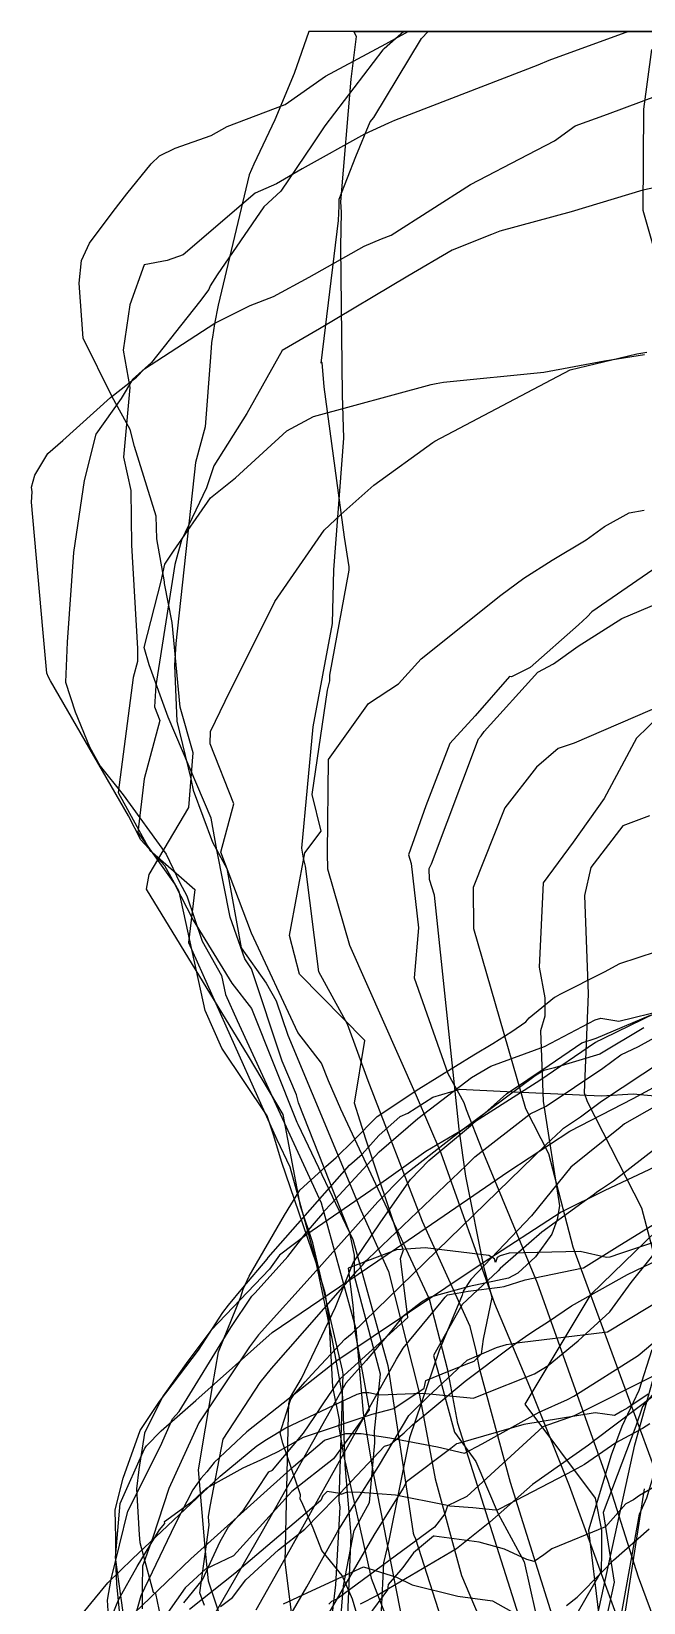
# Model space of a CAD drawing. Extents: x 0 to 298, y 0 to 220.
# Drawn here: x 139.26 to 151.57, y 188.42 to 220 of the extents above; entities that cross this region are included whole.
import ezdxf

# ---------------------------------------------------------------- set-up
doc = ezdxf.new("R2010")
doc.units = 0
doc.layers.add('LINES', color=1, linetype='CONTINUOUS')

msp = doc.modelspace()

# ---------------------------------------------------------------- linework, layer by layer
at = {"layer": 'LINES', "color": 1}
for points in [[(152.512, 220, 0), (151.185, 220, 0), (148.514, 220, 0), (148.266, 220, 0), (146.753, 220, 0), (146.354, 219.653, 0), (146.351, 219.65, 0), (146.349, 219.649, 0), (146.331, 219.627, 0), (145.161, 218.105, 0), (144.919, 217.739, 0), (144.281, 216.787, 0), (143.937, 216.471, 0), (142.997, 215.106, 0), (142.859, 214.885, 0), (142.83, 214.813, 0), (142.643, 214.564, 0), (141.674, 213.347, 0), (141.294, 213.006, 0), (141.067, 212.624, 0), (140.556, 211.906, 0), (140.321, 210.971, 0), (140.111, 209.529, 0), (139.982, 207.721, 0), (139.946, 206.922, 0), (140.143, 206.323, 0), (140.433, 205.62, 0), (140.647, 205.231, 0), (141.104, 204.652, 0), (141.972, 203.462, 0), (142.244, 202.884, 0), (142.39, 202.627, 0), (142.699, 201.711, 0), (143.083, 201.026, 0), (143.166, 200.643, 0), (143.402, 200.118, 0), (145.088, 196.454, 0), (145.458, 195.112, 0), (145.789, 193.924, 0), (145.931, 192.225, 0), (146.142, 190.984, 0), (146.408, 189.617, 0), (146.78, 187.747, 0)], [(145.25, 187.633, 0), (145.383, 188.777, 0), (145.473, 190.335, 0), (145.453, 190.464, 0), (145.534, 193.009, 0), (145.518, 193.087, 0), (144.919, 195.649, 0), (144.675, 196.388, 0), (144.327, 198.229, 0), (143.63, 199.401, 0), (141.575, 202.756, 0), (141.631, 203.053, 0), (142.429, 204.399, 0), (142.518, 205.501, 0), (142.252, 206.416, 0), (142.094, 208.122, 0), (141.939, 208.902, 0), (141.941, 208.934, 0), (141.782, 209.8, 0), (141.774, 210.259, 0), (141.333, 211.655, 0), (141.247, 211.999, 0), (140.884, 212.654, 0), (140.302, 213.836, 0), (140.225, 214.94, 0), (140.271, 215.398, 0), (140.432, 215.745, 0), (140.908, 216.381, 0), (141.184, 216.735, 0), (141.671, 217.341, 0), (141.84, 217.501, 0), (142.156, 217.652, 0), (142.874, 217.905, 0), (143.197, 218.091, 0), (144.366, 218.532, 0), (145.173, 219.099, 0), (146.392, 219.752, 0), (146.838, 220, 0), (147.048, 220, 0), (148.028, 220, 0), (148.777, 220, 0), (149.409, 220, 0), (149.814, 220, 0), (150.811, 220, 0), (151.234, 220, 0), (152.579, 220, 0)], [(153.543, 220, 0), (151.467, 220, 0), (151.458, 220, 0), (151.272, 220, 0), (149.664, 219.414, 0), (149.444, 219.325, 0), (146.562, 218.209, 0), (146.443, 218.154, 0), (145.957, 217.933, 0), (144.706, 217.235, 0), (144.19, 216.937, 0), (143.759, 216.751, 0), (142.314, 215.506, 0), (141.99, 215.398, 0), (141.532, 215.307, 0), (141.242, 214.506, 0), (141.104, 213.593, 0), (141.238, 212.841, 0), (141.117, 211.444, 0), (141.259, 210.775, 0), (141.277, 209.673, 0), (141.395, 207.593, 0), (141.397, 207.335, 0), (141.306, 207.016, 0), (141.006, 204.7, 0), (141.645, 203.545, 0), (142.547, 202.755, 0), (142.422, 201.685, 0), (143.811, 198.592, 0), (144.198, 197.729, 0), (144.461, 197.178, 0), (145.071, 194.968, 0), (145.16, 194.648, 0), (145.24, 194.117, 0), (145.317, 192.758, 0), (145.452, 192.091, 0), (145.447, 191.944, 0), (145.537, 191.385, 0), (146.094, 188.91, 0), (147.506, 185.255, 0)], [(152.337, 220, 0), (151.508, 220, 0), (149.84, 220, 0), (148.814, 220, 0), (147.574, 220, 0), (145.257, 220, 0), (144.842, 220, 0), (144.545, 219.156, 0), (144.159, 218.225, 0), (143.737, 217.334, 0), (143.642, 217.115, 0), (143.018, 214.499, 0), (142.944, 214.121, 0), (142.902, 213.853, 0), (142.893, 213.785, 0), (142.882, 213.74, 0), (142.864, 213.449, 0), (142.753, 212.049, 0), (142.563, 211.337, 0), (142.164, 207.698, 0), (142.141, 207.257, 0), (142.186, 206.136, 0), (142.47, 204.977, 0), (142.513, 204.746, 0), (142.901, 203.705, 0), (143.189, 203.176, 0), (143.477, 201.582, 0), (143.982, 200.87, 0), (144.184, 200.514, 0), (144.417, 199.824, 0), (145.886, 196.303, 0), (146.441, 195.075, 0), (147.046, 192.697, 0), (147.383, 190.905, 0), (147.91, 188.966, 0), (149.366, 185.532, 0)], [(142.324, 188.413, 0), (142.701, 188.877, 0), (143.059, 189.646, 0), (143.228, 189.938, 0), (143.539, 190.294, 0), (144.039, 191.046, 0), (144.109, 191.079, 0), (144.733, 191.823, 0), (144.961, 192.158, 0), (145.141, 192.432, 0), (145.476, 192.92, 0), (146.831, 194.148, 0), (146.681, 195.333, 0), (146.744, 195.506, 0), (146.683, 195.651, 0), (145.989, 197.731, 0), (145.761, 198.458, 0), (145.97, 199.714, 0), (144.651, 201.05, 0), (144.455, 201.829, 0), (144.758, 203.491, 0), (145.092, 203.922, 0), (144.911, 204.66, 0), (145.219, 206.758, 0), (145.261, 206.946, 0), (145.266, 207.063, 0), (145.654, 209.173, 0), (145.649, 209.237, 0), (145.559, 209.834, 0), (145.152, 212.858, 0), (145.107, 213.343, 0), (145.088, 213.332, 0), (145.439, 216.197, 0), (145.452, 216.492, 0), (145.45, 216.629, 0), (145.785, 217.489, 0), (146.073, 218.18, 0), (146.15, 218.269, 0), (147.104, 219.861, 0), (147.24, 220, 0), (147.478, 220, 0), (148.87, 220, 0), (149.761, 220, 0), (150.165, 220, 0), (151, 220, 0), (151.615, 220, 0)], [(149.777, 188.039, 0), (148.896, 190.835, 0), (148.279, 193.105, 0), (148.209, 193.477, 0), (148.084, 193.969, 0), (147.129, 196.08, 0), (146.037, 198.904, 0), (145.621, 200.043, 0), (145.043, 201.098, 0), (144.771, 203.22, 0), (144.736, 203.383, 0), (144.701, 203.583, 0), (144.927, 206.021, 0), (145.314, 208.101, 0), (145.344, 209.18, 0), (145.543, 211.825, 0), (145.517, 212.695, 0), (145.487, 215.675, 0), (145.496, 216.369, 0), (145.487, 216.577, 0), (145.69, 219.042, 0), (145.801, 219.895, 0), (145.748, 220, 0), (146.202, 220, 0), (147.303, 220, 0), (147.986, 220, 0), (148.882, 220, 0), (149.362, 220, 0), (151.167, 220, 0), (151.831, 220, 0)], [(151.732, 219.637, 0), (151.57, 218.437, 0), (151.557, 216.405, 0), (151.922, 215.14, 0)], [(145.627, 188.167, 0), (145.69, 189.768, 0), (145.569, 191.19, 0), (145.527, 192.556, 0), (145.313, 193.729, 0), (144.992, 195.229, 0), (144.289, 197.286, 0), (144.14, 197.8, 0), (144.006, 198.203, 0), (143.093, 199.564, 0), (142.753, 200.319, 0), (142.233, 202.71, 0), (141.943, 203.227, 0), (141.462, 203.75, 0), (141.214, 204.234, 0), (139.646, 206.946, 0), (139.608, 207.021, 0), (139.575, 207.099, 0), (139.492, 207.982, 0), (139.262, 210.535, 0), (139.277, 210.743, 0), (139.265, 210.837, 0), (139.328, 211.083, 0), (139.593, 211.513, 0), (139.897, 211.777, 0), (140.855, 212.642, 0), (141.378, 213.052, 0), (141.534, 213.216, 0), (142.951, 214.139, 0), (143.663, 214.492, 0), (144.132, 214.671, 0), (144.849, 215.063, 0), (145.955, 215.682, 0), (146.304, 215.834, 0), (146.494, 215.905, 0), (148.093, 216.923, 0), (149.251, 217.526, 0), (149.778, 217.803, 0), (150.199, 218.1, 0), (150.848, 218.34, 0), (152.899, 219.1, 0)], [(152.939, 217.096, 0), (151.559, 216.812, 0), (150.116, 216.371, 0), (148.683, 215.984, 0), (148.511, 215.921, 0), (147.725, 215.603, 0), (146.831, 215.08, 0), (145.057, 214.024, 0), (144.305, 213.583, 0), (143.591, 212.322, 0), (142.933, 211.268, 0), (142.781, 210.827, 0), (142.277, 209.771, 0), (142.146, 209.284, 0), (141.765, 206.85, 0), (141.735, 206.427, 0), (141.843, 206.152, 0), (141.532, 204.978, 0), (141.404, 203.895, 0), (142.139, 202.863, 0), (142.513, 202.135, 0), (143.293, 200.867, 0), (143.687, 200.36, 0), (144.599, 198.075, 0), (144.617, 198.036, 0), (145.726, 195.717, 0), (145.853, 195.258, 0), (146.428, 193.187, 0), (146.93, 189.863, 0), (146.939, 189.814, 0), (146.952, 189.775, 0), (146.984, 189.703, 0), (148.013, 186.506, 0)], [(145.471, 187.94, 0), (145.541, 188.754, 0), (145.751, 189.866, 0), (146.061, 190.427, 0), (146.168, 191.63, 0), (146.162, 191.866, 0), (146.279, 193.009, 0), (145.756, 194.98, 0), (145.762, 195.401, 0), (145.666, 195.851, 0), (144.635, 198.463, 0), (144.596, 198.626, 0), (144.305, 199.301, 0), (143.69, 201.156, 0), (143.556, 201.355, 0), (143.426, 201.718, 0), (143.26, 202.193, 0), (142.991, 203.552, 0), (142.875, 204.185, 0), (142.014, 206.218, 0), (141.632, 207.269, 0), (141.529, 207.613, 0), (141.869, 208.951, 0), (141.943, 209.29, 0), (142.117, 209.554, 0), (142.864, 210.626, 0), (143.368, 211.028, 0), (144.4, 211.973, 0), (144.933, 212.262, 0), (147.301, 212.903, 0), (147.367, 212.914, 0), (147.399, 212.925, 0), (147.548, 212.95, 0), (149.569, 213.153, 0), (150.787, 213.381, 0), (151.589, 213.504, 0)], [(149.066, 188.154, 0), (147.835, 192.015, 0), (147.633, 193.09, 0), (147.27, 194.517, 0), (145.486, 198.338, 0), (145.236, 198.909, 0), (145.095, 199.262, 0), (144.617, 199.878, 0), (143.687, 201.876, 0), (143.071, 203.503, 0), (143.33, 204.477, 0), (142.855, 205.682, 0), (142.861, 205.926, 0), (143.158, 206.535, 0), (144.156, 208.542, 0), (145.152, 209.978, 0), (145.485, 210.293, 0), (146.15, 210.882, 0), (147.334, 211.735, 0), (147.352, 211.748, 0), (147.374, 211.761, 0), (150.095, 213.196, 0), (151.437, 213.521, 0), (151.637, 213.553, 0)], [(151.586, 186.64, 0), (150.08, 190.765, 0), (149.284, 192.752, 0), (148.584, 194.421, 0), (147.5, 197.453, 0), (147.003, 198.606, 0), (145.666, 201.627, 0), (145.223, 203.163, 0), (145.216, 203.486, 0), (145.236, 205.368, 0), (146.041, 206.489, 0), (146.646, 206.885, 0), (147.102, 207.389, 0), (148.705, 208.667, 0), (149.164, 209.008, 0), (149.733, 209.371, 0), (150.415, 209.778, 0), (150.787, 210.047, 0), (150.785, 210.05, 0), (151.286, 210.326, 0), (151.581, 210.374, 0)], [(151.953, 209.312, 0), (150.534, 208.336, 0), (150.435, 208.236, 0), (150.265, 208.074, 0), (149.29, 207.211, 0), (148.917, 207.027, 0), (148.879, 207.031, 0)], [(146.117, 192.206, 0), (146.549, 192.318, 0), (147.16, 192.725, 0), (147.192, 192.885, 0), (147.668, 193.075, 0), (148.057, 193.228, 0), (148.169, 193.274, 0), (148.311, 193.417, 0), (148.353, 193.712, 0), (148.525, 194.552, 0), (148.367, 195.138, 0), (148.001, 196.992, 0), (147.864, 197.932, 0), (147.367, 202.636, 0), (147.266, 202.955, 0), (147.264, 203.173, 0), (147.306, 203.265, 0), (148.255, 205.78, 0), (148.309, 205.839, 0), (148.37, 205.927, 0), (149.445, 207.119, 0), (149.764, 207.289, 0), (150.259, 207.64, 0), (151.132, 208.196, 0), (152.623, 208.83, 0)], [(148.879, 207.031, 0), (148.187, 206.243, 0), (147.673, 205.685, 0), (147.191, 204.433, 0), (146.845, 203.451, 0), (146.896, 203.272, 0), (147.048, 201.983, 0), (146.958, 200.976, 0), (147.636, 199.055, 0), (147.957, 198.469, 0), (148.008, 198.33, 0), (148.32, 197.524, 0), (149.433, 194.848, 0), (150.855, 190.862, 0), (151.463, 188.933, 0), (152.406, 186.393, 0)], [(151.901, 206.249, 0), (151.428, 205.797, 0), (150.779, 204.578, 0), (150.155, 203.704, 0), (149.554, 202.886, 0), (149.472, 201.19, 0), (149.586, 200.572, 0), (149.584, 200.206, 0), (149.502, 199.914, 0), (149.554, 198.5, 0), (149.883, 196.395, 0), (149.833, 196.12, 0), (149.728, 195.822, 0), (149.396, 195.371, 0), (149.042, 195.04, 0), (148.858, 194.941, 0), (148.063, 194.771, 0), (147.26, 194.553, 0), (147.109, 194.456, 0), (146.726, 194.162, 0), (146.485, 193.859, 0), (145.994, 193.282, 0), (145.588, 192.826, 0), (145.448, 192.592, 0), (143.902, 189.844, 0), (141.274, 185.281, 0)], [(151.993, 206.476, 0), (150.176, 205.691, 0), (149.858, 205.589, 0), (149.416, 205.208, 0), (148.781, 204.394, 0), (148.146, 202.79, 0), (148.154, 201.971, 0), (149.196, 198.352, 0), (149.661, 197.446, 0), (150.149, 195.571, 0), (152.239, 189.888, 0)], [(151.689, 204.235, 0), (151.152, 204.035, 0), (150.51, 203.197, 0), (150.383, 202.632, 0), (150.455, 200.657, 0), (150.375, 198.667, 0), (150.437, 198.492, 0), (151.532, 196.354, 0), (151.75, 195.515, 0)], [(143.459, 186.955, 0), (142.911, 188.589, 0), (142.826, 188.847, 0), (142.757, 189.523, 0), (142.621, 191.086, 0), (142.903, 192.761, 0), (143.021, 193.46, 0), (143.473, 194.564, 0), (143.519, 194.716, 0), (143.643, 194.979, 0), (144.353, 196.206, 0), (144.659, 196.708, 0), (145.183, 197.186, 0), (145.389, 197.367, 0), (145.73, 197.703, 0), (146.218, 198.186, 0), (147.051, 198.744, 0), (148.159, 199.43, 0), (148.542, 199.655, 0), (148.925, 199.899, 0), (149.202, 200.089, 0), (149.274, 200.172, 0), (149.783, 200.587, 0), (149.798, 200.595, 0), (149.893, 200.647, 0), (150.784, 201.097, 0), (151.098, 201.262, 0), (151.829, 201.503, 0)], [(152.599, 200.646, 0), (150.767, 199.759, 0), (150.683, 199.718, 0), (150.666, 199.707, 0), (150.605, 199.674, 0), (149.488, 198.91, 0), (147.877, 197.885, 0), (147.193, 197.483, 0), (146.192, 196.778, 0), (144.798, 195.814, 0), (144.251, 195.402, 0), (144.049, 195.123, 0), (142.879, 193.895, 0), (142.405, 193.27, 0), (141.912, 192.571, 0), (141.839, 192.435, 0), (141.537, 191.823, 0), (141.421, 191.094, 0), (141.377, 190.706, 0), (141.43, 189.779, 0), (141.443, 189.623, 0), (141.713, 188.627, 0)], [(140.811, 188.145, 0), (140.794, 188.464, 0), (140.864, 188.886, 0), (141.2, 190.255, 0), (141.859, 191.565, 0), (142.102, 192.114, 0), (142.231, 192.257, 0), (143.274, 193.946, 0), (143.697, 194.577, 0), (143.763, 194.643, 0), (144.419, 195.374, 0), (144.786, 195.853, 0), (145.124, 196.241, 0), (145.15, 196.283, 0), (145.289, 196.435, 0), (146.256, 197.48, 0), (147.031, 198.151, 0), (148.111, 198.975, 0), (148.503, 199.201, 0), (149.579, 199.593, 0), (150.598, 200.131, 0), (150.715, 200.164, 0), (151.076, 200.108, 0), (152.009, 200.331, 0)], [(151.575, 199.971, 0), (150.694, 199.442, 0), (149.781, 199.167, 0), (149.569, 199.111, 0), (149.395, 199.005, 0), (147.873, 197.876, 0), (146.746, 196.994, 0), (146.228, 196.472, 0), (144.991, 195.084, 0), (143.83, 193.801, 0), (143.65, 193.56, 0), (142.631, 192.031, 0), (142.024, 190.712, 0), (141.703, 189.727, 0), (141.494, 189.152, 0), (141.486, 188.724, 0), (141.49, 188.295, 0)], [(142.743, 188.359, 0), (142.648, 188.614, 0), (142.838, 189.974, 0), (142.825, 190.139, 0), (142.86, 190.349, 0), (143.115, 191.704, 0), (143.861, 192.843, 0), (144.088, 193.123, 0), (145.813, 195.084, 0), (145.917, 195.202, 0), (145.99, 195.285, 0), (146.032, 195.326, 0), (148.007, 197.204, 0), (148.179, 197.375, 0), (149.292, 198.244, 0), (149.616, 198.398, 0), (150.75, 199.161, 0), (151.116, 199.431, 0), (151.471, 199.598, 0), (152.358, 200.086, 0)], [(144.741, 186.254, 0), (144.365, 189.234, 0), (144.432, 192.199, 0), (144.437, 192.41, 0), (144.446, 192.444, 0), (144.471, 192.546, 0), (144.694, 192.925, 0), (145.379, 194.357, 0), (145.733, 195.246, 0), (146.287, 196.075, 0), (146.888, 196.922, 0), (147.252, 197.305, 0), (148.131, 198.038, 0), (148.818, 198.643, 0), (149.673, 199.219, 0), (150.334, 199.669, 0), (150.619, 199.766, 0), (151.71, 200.224, 0)], [(146.301, 186.504, 0), (145.72, 188.488, 0), (145.508, 188.965, 0), (145.099, 189.464, 0), (144.927, 189.917, 0), (144.701, 190.437, 0), (144.667, 190.5, 0), (144.673, 190.582, 0), (144.317, 191.62, 0), (144.266, 191.833, 0), (144.469, 192.486, 0), (144.488, 192.517, 0), (144.542, 192.596, 0), (144.769, 192.856, 0), (144.902, 193.005, 0), (145.566, 193.716, 0), (145.715, 193.834, 0), (149.616, 197.624, 0), (149.912, 197.906, 0), (149.961, 197.955, 0), (150.303, 198.185, 0), (150.729, 198.499, 0), (151.973, 199.323, 0)], [(141.181, 187.688, 0), (140.956, 189.324, 0), (141.048, 190.41, 0), (141.535, 191.506, 0), (141.578, 191.566, 0), (141.87, 191.869, 0), (142.566, 192.48, 0), (144.104, 193.849, 0), (146.606, 195.542, 0), (148.86, 197.088, 0), (150.089, 197.892, 0), (151.366, 198.553, 0), (152.591, 199.213, 0)], [(156.543, 199.112, 0), (155.351, 198.714, 0), (154.22, 198.343, 0), (153.895, 198.166, 0), (152.906, 197.69, 0), (150.793, 196.7, 0), (149.914, 196.269, 0), (148.328, 195.232, 0), (145.402, 193.278, 0), (143.593, 191.849, 0), (142.936, 191.235, 0), (142.787, 191.047, 0), (142.666, 190.914, 0), (142.508, 190.682, 0), (142.146, 189.984, 0), (141.465, 188.552, 0), (141.325, 188.078, 0)], [(141.124, 187.297, 0), (140.982, 188.793, 0), (140.959, 189.255, 0), (140.96, 189.712, 0), (140.947, 190.284, 0), (141.108, 190.92, 0), (141.447, 191.874, 0), (141.838, 192.46, 0), (142.62, 193.495, 0), (143.11, 194.248, 0), (143.227, 194.395, 0), (143.516, 194.745, 0), (144.003, 195.323, 0), (144.023, 195.352, 0), (144.371, 195.747, 0), (145.661, 197.211, 0), (145.915, 197.432, 0), (146.249, 197.807, 0), (146.679, 198.192, 0), (146.832, 198.257, 0), (147.335, 198.58, 0), (147.876, 198.736, 0), (148.821, 198.69, 0), (150.725, 198.606, 0), (151.366, 198.642, 0), (151.864, 198.596, 0)], [(152.286, 198.664, 0), (151.19, 198.04, 0), (151.104, 197.968, 0), (150.108, 197.168, 0), (149.319, 196.192, 0), (148.098, 194.914, 0), (147.946, 194.675, 0), (147.922, 194.597, 0), (147.464, 193.483, 0), (146.862, 191.73, 0), (146.447, 189.668, 0), (146.342, 189.22, 0), (146.295, 188.254, 0)], [(152.43, 198.02, 0), (150.97, 196.89, 0), (150.728, 196.73, 0), (150.655, 196.684, 0), (150.562, 196.609, 0), (150.329, 196.445, 0), (149.526, 195.864, 0), (148.741, 195.179, 0), (148.687, 195.132, 0), (148.648, 195.087, 0), (147.925, 194.408, 0), (147.347, 193.383, 0), (147.401, 193.189, 0), (147.478, 192.93, 0), (147.768, 191.844, 0), (148.2, 191.254, 0), (148.648, 190.204, 0), (149.17, 189.24, 0), (149.396, 188.216, 0)], [(143.781, 188.271, 0), (144.372, 189.321, 0), (146.607, 193.309, 0), (146.74, 193.535, 0), (147.504, 194.46, 0), (147.582, 194.556, 0), (147.631, 194.603, 0), (147.823, 194.639, 0), (148.042, 194.68, 0), (148.681, 194.76, 0), (148.768, 194.773, 0), (149.19, 194.906, 0), (150.325, 195.138, 0), (150.364, 195.147, 0), (151.044, 195.567, 0), (152.631, 196.546, 0)], [(150.082, 187.928, 0), (150.729, 189.05, 0), (150.73, 189.44, 0), (150.73, 189.874, 0), (150.603, 190.517, 0), (149.19, 192.406, 0), (150.516, 194.618, 0), (152.277, 196.319, 0)], [(152.255, 195.819, 0), (151.11, 195.437, 0), (150.893, 195.362, 0), (150.828, 195.353, 0), (150.295, 195.473, 0), (148.872, 195.439, 0), (148.691, 195.386, 0), (148.626, 195.355, 0), (148.595, 195.255, 0), (148.573, 195.326, 0), (148.461, 195.398, 0), (147.183, 195.546, 0), (146.606, 195.507, 0)], [(140.301, 188.211, 0), (140.798, 188.816, 0), (141.292, 189.3, 0), (143.061, 190.959, 0), (143.796, 191.568, 0), (143.989, 191.698, 0), (144.378, 191.931, 0), (145.812, 192.605, 0), (145.931, 192.641, 0), (146.049, 192.641, 0), (146.264, 192.597, 0), (147.129, 192.63, 0), (148.083, 192.536, 0), (148.15, 192.527, 0), (148.301, 192.587, 0), (149.381, 193.017, 0), (149.652, 193.184, 0), (150.26, 193.68, 0), (150.897, 194.262, 0), (151.321, 194.855, 0), (152.088, 195.802, 0)], [(146.606, 195.507, 0), (145.633, 195.138, 0), (145.723, 194.395, 0), (145.764, 193.875, 0), (146.053, 192.3, 0), (146.053, 192.297, 0), (146.052, 192.295, 0), (145.334, 191.307, 0), (144.502, 190.65, 0), (143.328, 189.356, 0), (142.76, 189.087, 0), (142.354, 188.712, 0), (141.786, 187.901, 0)], [(143.066, 188.338, 0), (143.308, 188.52, 0), (143.574, 188.877, 0), (144.229, 189.476, 0), (144.763, 189.891, 0), (145.681, 190.832, 0), (145.7, 190.858, 0), (146.364, 191.56, 0), (146.477, 191.597, 0), (146.756, 191.832, 0), (146.926, 191.993, 0), (147.171, 192.193, 0), (147.984, 192.868, 0), (148.906, 193.556, 0), (149.195, 193.764, 0), (149.366, 193.88, 0), (149.661, 194.068, 0), (150.122, 194.386, 0), (151.247, 195.01, 0), (151.571, 195.169, 0), (151.895, 195.321, 0)], [(141.873, 183.683, 0), (144.798, 188.734, 0), (145.427, 189.857, 0), (145.737, 190.361, 0), (146.24, 191.156, 0), (146.853, 192.176, 0), (146.972, 192.297, 0), (147.236, 192.555, 0), (148.027, 193.294, 0), (148.612, 193.549, 0), (148.819, 193.605, 0), (149.08, 193.643, 0), (150.234, 193.784, 0), (150.351, 193.801, 0), (150.844, 193.861, 0), (152.472, 194.838, 0)], [(139.535, 186.484, 0), (142.466, 189.295, 0), (142.871, 189.659, 0), (144.535, 191.154, 0), (145.155, 191.685, 0), (145.584, 191.818, 0), (145.893, 191.817, 0), (146.472, 191.729, 0), (147.426, 191.551, 0), (147.973, 191.419, 0), (148.328, 191.606, 0), (149.47, 192.243, 0), (150.043, 192.501, 0), (150.168, 192.569, 0), (151.467, 193.386, 0), (151.759, 193.634, 0)], [(151.741, 193.496, 0), (151.477, 192.682, 0), (151.138, 191.957, 0), (150.918, 191.382, 0), (150.468, 189.871, 0), (150.673, 188.156, 0)], [(152.527, 193.506, 0), (151.552, 192.36, 0), (151.419, 191.964, 0), (150.758, 190.226, 0), (150.982, 188.829, 0), (150.765, 187.85, 0)], [(151.833, 193.005, 0), (150.175, 192.171, 0), (149.549, 191.948, 0), (148.018, 190.55, 0), (147.628, 190.363, 0), (147.578, 190.204, 0), (147.369, 189.931, 0), (145.402, 188.487, 0), (145.296, 188.437, 0), (145.24, 188.385, 0)], [(150.415, 187.112, 0), (151.398, 191.591, 0), (151.784, 192.983, 0)], [(152.197, 192.886, 0), (150.61, 191.696, 0), (150.602, 191.693, 0), (150.551, 191.652, 0), (150.465, 191.581, 0), (149.341, 190.795, 0), (148.483, 190.034, 0), (147.81, 189.497, 0), (146.215, 188.563, 0), (145.875, 188.384, 0)], [(151.119, 188.148, 0), (151.491, 190.195, 0), (151.636, 190.522, 0), (152.246, 192.555, 0), (152.343, 192.809, 0)], [(151.663, 192.607, 0), (151.256, 192.33, 0), (151.138, 192.265, 0), (150.986, 192.179, 0), (150.6, 192.233, 0), (149.166, 192, 0), (147.843, 191.617, 0), (147.813, 191.609, 0), (147.808, 191.606, 0), (147.798, 191.597, 0), (147.698, 191.514, 0), (146.808, 190.844, 0), (146.735, 190.719, 0), (146.149, 189.774, 0), (143.922, 185.935, 0)], [(140.737, 187.796, 0), (141.022, 188.488, 0), (141.386, 189.141, 0), (141.835, 189.879, 0), (141.945, 190.01, 0), (141.939, 190.047, 0), (142.504, 190.46, 0), (142.781, 190.721, 0), (143.521, 191.128, 0), (143.878, 191.286, 0), (144.227, 191.455, 0), (144.736, 191.742, 0), (146.117, 192.206, 0)], [(151.698, 192.01, 0), (151.553, 191.919, 0), (151.017, 191.628, 0), (150.383, 191.197, 0), (150.165, 191.071, 0), (148.68, 190.304, 0), (148.644, 190.284, 0), (148.595, 190.279, 0), (148.136, 190.325, 0), (147.674, 190.358, 0), (147.594, 190.377, 0), (146.583, 190.576, 0), (145.874, 190.634, 0), (145.607, 190.641, 0), (145.605, 190.64, 0), (145.493, 190.594, 0), (145.465, 190.611, 0), (145.212, 190.649, 0), (145.198, 190.638, 0), (145.122, 190.566, 0), (145.079, 190.472, 0), (144.547, 190.017, 0), (143.355, 189, 0), (142.444, 188.276, 0)], [(153.773, 191.894, 0), (151.491, 190.571, 0), (151.368, 190.487, 0), (151.216, 190.404, 0), (150.809, 189.944, 0), (149.727, 189.499, 0), (149.564, 189.378, 0), (149.369, 189.241, 0), (149.226, 189.282, 0), (148.776, 189.491, 0), (148.265, 189.634, 0), (147.358, 189.756, 0), (147.347, 189.754, 0), (146.944, 189.418, 0), (146.729, 189.126, 0), (146.433, 188.783, 0), (146.425, 188.672, 0), (146.029, 188.138, 0)], [(151.585, 190.707, 0), (151.007, 186.994, 0)], [(150.021, 188.362, 0), (150.24, 188.527, 0), (150.74, 189.036, 0), (150.965, 189.273, 0), (151.687, 189.903, 0)], [(144.333, 188.395, 0), (144.91, 188.663, 0), (145.942, 189.137, 0), (146.601, 188.93, 0), (146.919, 188.778, 0), (147.834, 188.547, 0), (148.531, 188.456, 0), (149.022, 188.179, 0)], [(141.713, 188.627, 0), (141.759, 188.604, 0), (141.89, 187.96, 0)]]:
    msp.add_polyline3d(points, dxfattribs=at)

doc.saveas('drawing.dxf')
